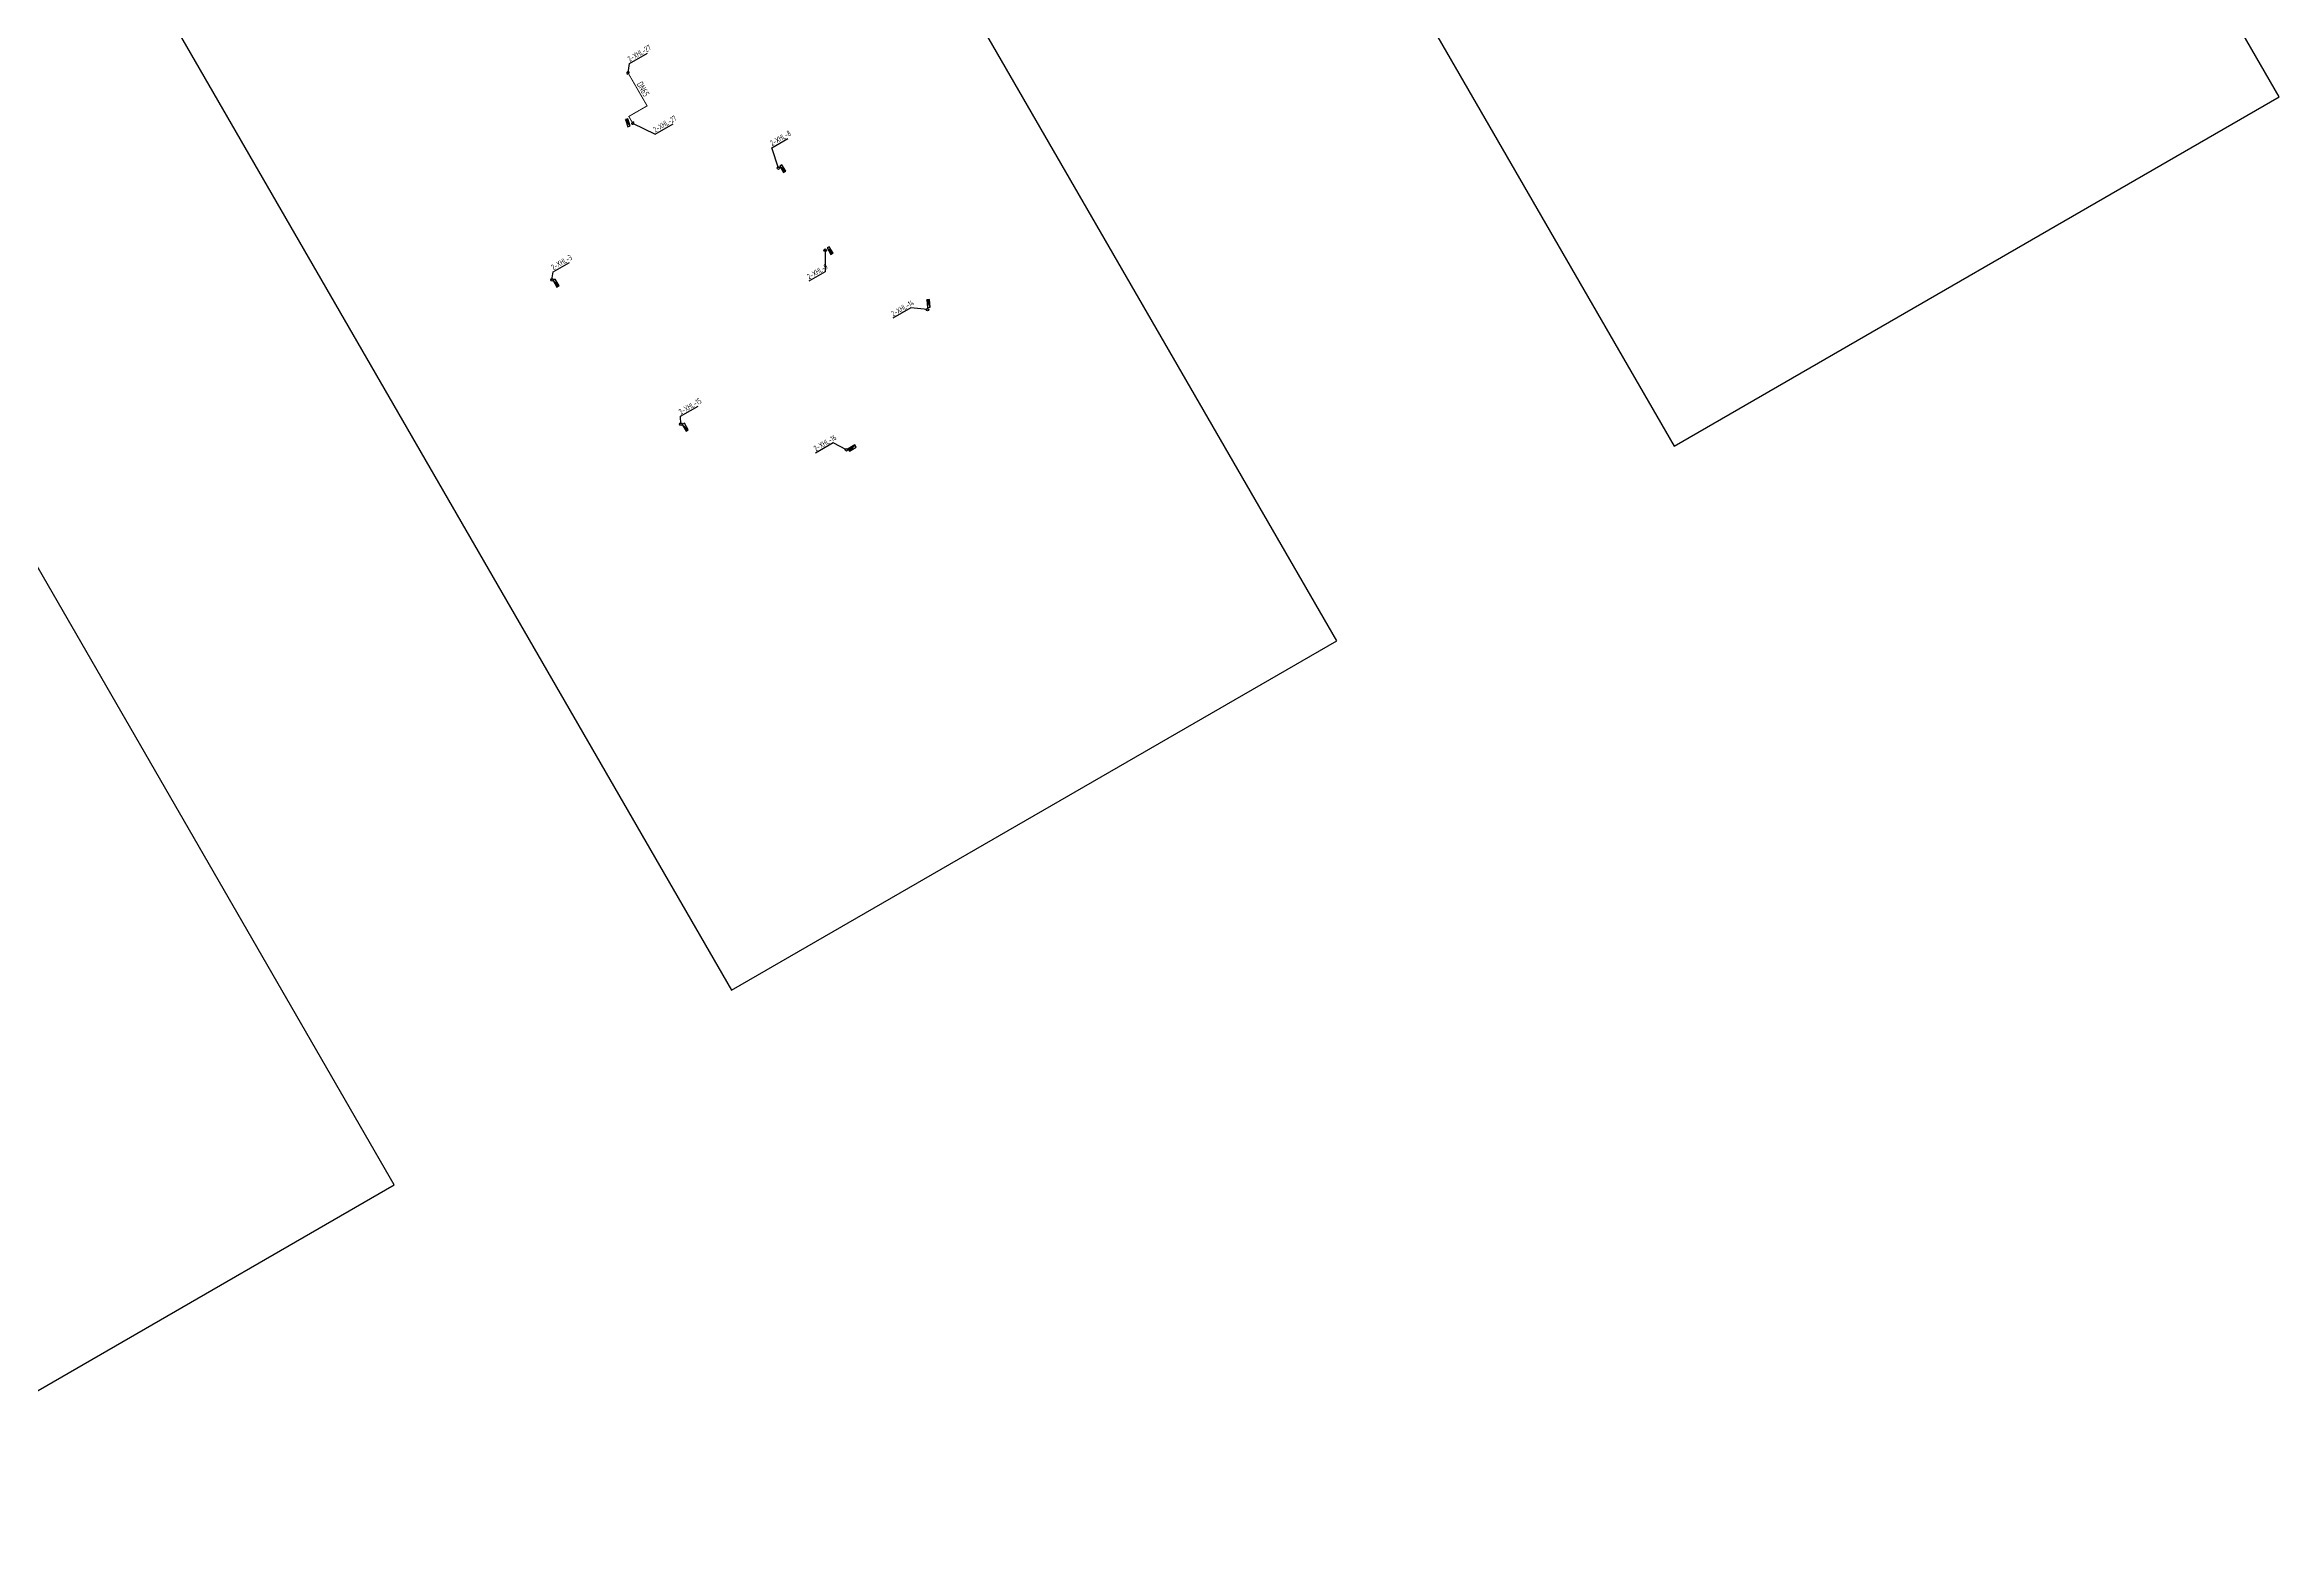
# Model space of a CAD drawing. Header units: millimetres. Extents: x 1187802 to 1563798, y 382249 to 666919.
# Drawn here: x 1358479 to 1563798, y 432249 to 569139 of the extents above; entities that cross this region are included whole.
import ezdxf

# ---------------------------------------------------------------- set-up
doc = ezdxf.new("R2010")
doc.units = ezdxf.units.MM
doc.header["$LTSCALE"] = 1000
doc.layers.get('0').update_dxf_attribs({"linetype": 'CONTINUOUS'})
for name, color, linetype in [('DIM_消防', 3, 'CONTINUOUS'), ('EQUIP_消火栓', 7, 'CONTINUOUS'), ('PIPE-消防', 1, 'CONTINUOUS'), ('S-Xh_注释', 3, 'CONTINUOUS'), ('TEXT_消防', 7, 'CONTINUOUS'), ('VPIPE-消防', 1, 'CONTINUOUS')]:
    doc.layers.add(name, color=color, linetype=linetype)
doc.styles.add('_TWT_PIPEDN', font='GBENOR', dxfattribs={"width": 0.7, "height": 3.5, "bigfont": 'HZTXT'})
doc.styles.add('_TWT_SERIAL', font='GBENOR', dxfattribs={"width": 0.7, "height": 3.5, "bigfont": 'HZTXT'})

# ---------------------------------------------------------------- blocks, each defined once
blk = doc.blocks.new('$TwtSys$00000434')
for p, q in [((-0.5, 0.5), (-0.5, -0.5)), ((-0.5, -0.5), (0.5, 0.5)), ((0.5, 0.5), (-0.5, 0.5)), ((0.5, -0.5), (0.5, 0.5)), ((-0.5, -0.5), (0.5, -0.5))]:
    blk.add_line(p, q)
blk.add_solid([(0.5, -0.5), (0.5, 0.5), (-0.5, -0.5)])

msp = doc.modelspace()

# ---------------------------------------------------------------- hatches: boundary and pattern name
at = {"layer": 'PIPE-消防'}
for points in [[(1412149, 562547), (1412126, 562586), (1412087, 562563)], [(1413830, 563517), (1413869, 563540), (1413892, 563501)], [(1413830, 563517), (1413853, 563478), (1413892, 563501)], [(1412149, 562547), (1412110, 562524), (1412087, 562563)]]:
    msp.add_hatch(color=256, dxfattribs=at).paths.add_polyline_path(points)

# ---------------------------------------------------------------- linework, layer by layer
at = {"layer": 'DIM_消防'}
for p, q in [((1412080, 566548), (1412214, 567415)), ((1412214, 567415), (1413875, 568374)), ((1412490, 561936), (1414556, 560919)), ((1414556, 560919), (1416216, 561878)), ((1425276, 559663), (1426761, 560520)), ((1425889, 557805, -3000), (1425276, 559663)), ((1405090, 547528), (1405193, 548259)), ((1405193, 548259), (1406688, 549122)), ((1430177, 548268), (1428675, 547401)), ((1430194, 550245), (1430177, 548268)), ((1438048, 544942), (1436413, 543998)), ((1439604, 544793), (1438048, 544942)), ((1416905, 534990), (1418525, 535925)), ((1416923, 534268), (1416905, 534990)), ((1430915, 532551, -3000), (1429292, 531614, -3000)), ((1432156, 531919, -3000), (1430915, 532551, -3000))]:
    msp.add_line(p, q, dxfattribs=at)
at = {"layer": 'PIPE-消防', "ltscale": 1.5, "const_width": 90}
for points in [[(1412080, 566548), (1413830, 563517)], [(1412149, 562547), (1413830, 563517)], [(1412499, 561940), (1412149, 562547)]]:
    msp.add_lwpolyline(points, dxfattribs=at)
at = {"layer": 'S-Xh_注释'}
for points in [[(1508192, 532249), (1563798, 564353), (1504581, 666919), (1448975, 634815)], [(1421589, 482249), (1477195, 514353), (1417979, 616919), (1362373, 584815)], [(1334987, 432249), (1390593, 464353), (1331376, 566919), (1275770, 534815)]]:
    msp.add_lwpolyline(points, close=True, dxfattribs=at)
at = {"layer": 'VPIPE-消防'}
for centre in [(1425888, 557804), (1430194, 550245), (1405090, 547528), (1439604, 544793), (1416923, 534268), (1432156, 531919)]:
    msp.add_circle(centre, 120, dxfattribs=at)
for centre, start, end in [((1412080, 566548), 345, 255), ((1412499, 561940), 165, 75)]:
    msp.add_arc(centre, 120, start, end, dxfattribs=at)

# ---------------------------------------------------------------- block references
at = {"layer": 'EQUIP_消火栓', "xscale": 700, "yscale": 240, "zscale": 700}
for p, rotation in [((1412061, 561965), 108.8308105686748), ((1426290, 557747), 299.9999999999966), ((1430640, 550213), 299.9999999999822), ((1405462, 547223), 299.9999999999846), ((1439682, 545353), 93.79643269344798), ((1417338, 533988), 299.9999999999846), ((1432664, 532075), 209.9999999999895)]:
    msp.add_blockref('$TwtSys$00000434', p, dxfattribs=dict(at, rotation=rotation))

# ---------------------------------------------------------------- texts
at = {"layer": 'DIM_消防', "color": 7, "style": '_TWT_SERIAL', "width": 0.7}
for s, p in [('2-XHL-27', (1412239, 567551)), ('2-XHL-27', (1414581, 561055)), ('2-XHL-8', (1425311, 559805)), ('2-XHL-3', (1405227, 548400)), ('2-XHL-9', (1428713, 547544)), ('2-XHL-14', (1436452, 544141)), ('2-XHL-15', (1416932, 535126)), ('2-XHL-16', (1429331, 531757, -3000))]:
    msp.add_text(s, height=525, rotation=30, dxfattribs=at).set_placement(p)
at = {"layer": 'TEXT_消防', "style": '_TWT_PIPEDN', "width": 0.7}
msp.add_text('DN65', height=600, rotation=300, dxfattribs=at).set_placement((1412845, 565523))

doc.saveas('drawing.dxf')
